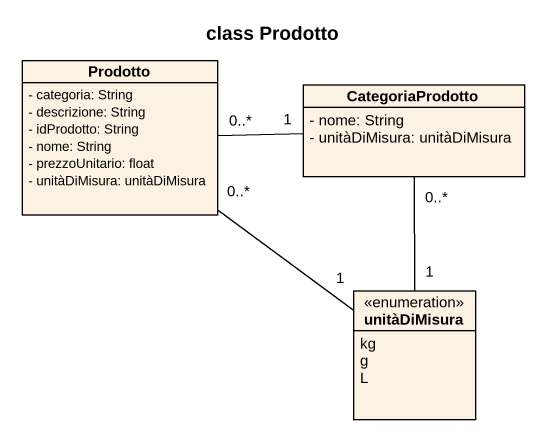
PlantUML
@startuml
title class Prodotto
hide circle
hide empty members
skinparam classAttributeIconSize 0
class Prodotto {
  - categoria: String
  - descrizione: String
  - idProdotto: String
  - nome: String
  - prezzoUnitario: float
  - unitàDiMisura: unitàDiMisura
}
class CategoriaProdotto {
  - nome: String
  - unitàDiMisura: unitàDiMisura
}
enum unitàDiMisura {
  kg
  g
  L
}
Prodotto "0..*" -right- "1" CategoriaProdotto
Prodotto "0..*" -- "1" unitàDiMisura
CategoriaProdotto "0..*" -- "1" unitàDiMisura
@enduml
